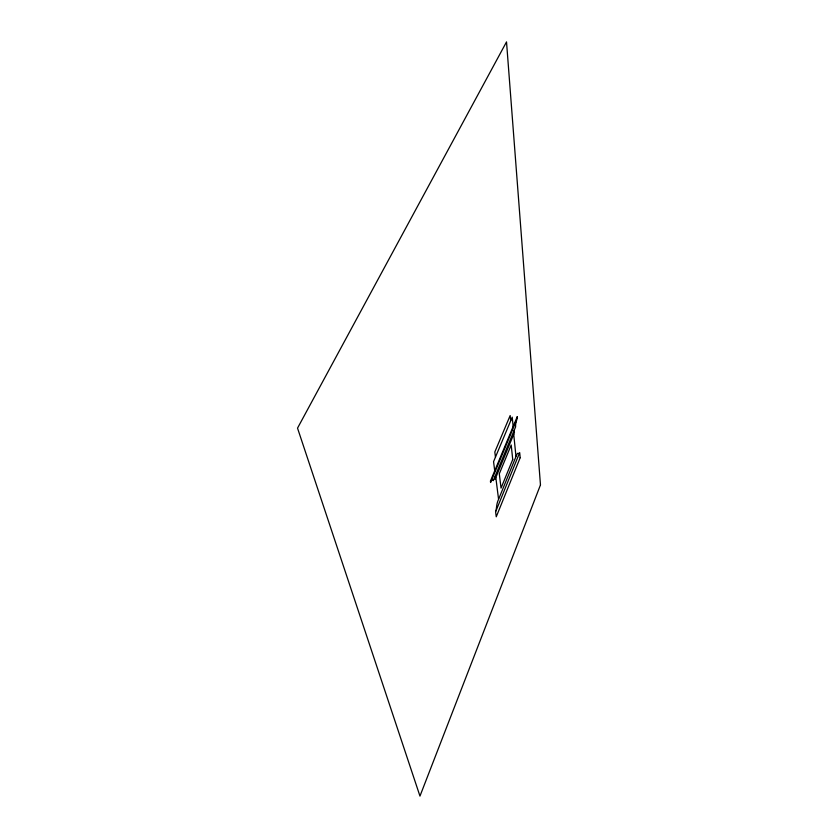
<?xml version="1.0" encoding="UTF-8"?>
<svg xmlns="http://www.w3.org/2000/svg" width="838" height="838" viewBox="0 0 838 838"><rect width="100%" height="100%" fill="white"/><g stroke="black" fill="none" stroke-linecap="round" stroke-linejoin="round"><path stroke-width="1.26" d="M496.023 510.845L496.861 504.696A10.569 2.524 -76.5 0 1 497.594 501.721L516.92 454.29A10.328 2.409 -77 0 1 517.811 453.264L519.298 453.557M516.606 419.995L515.81 423.41A5.646 1.351 -77.5 0 0 515.6 425.096L515.59 426.93L493.31 480.645L492.964 479.619A5.845 1.456 -76.7 0 0 492.524 479.462L491.393 480.614M494.797 477.084L495.08 479.294L514.427 432.586L514.197 430.292M495.813 477.503L498.516 498.83M494.713 470.778L493.561 461.654L512.217 417.146L513.16 426.479M495.457 457.139L494.818 452.007L510.164 415.543L510.698 420.77M513.725 434.283L515.936 456.102M540.468 484.919L419.964 796.1L297.532 428.134L506.519 41.9L540.468 484.919M520.178 457.705L496.253 516.795L495.604 511.861L519.686 452.604L520.178 457.705M512.73 459.517L501.04 488.104L499.301 473.805L511.201 444.999L512.73 459.517M517.193 416.79L490.429 481.096L490.607 482.499L517.329 418.235L517.193 416.79"/></g></svg>
